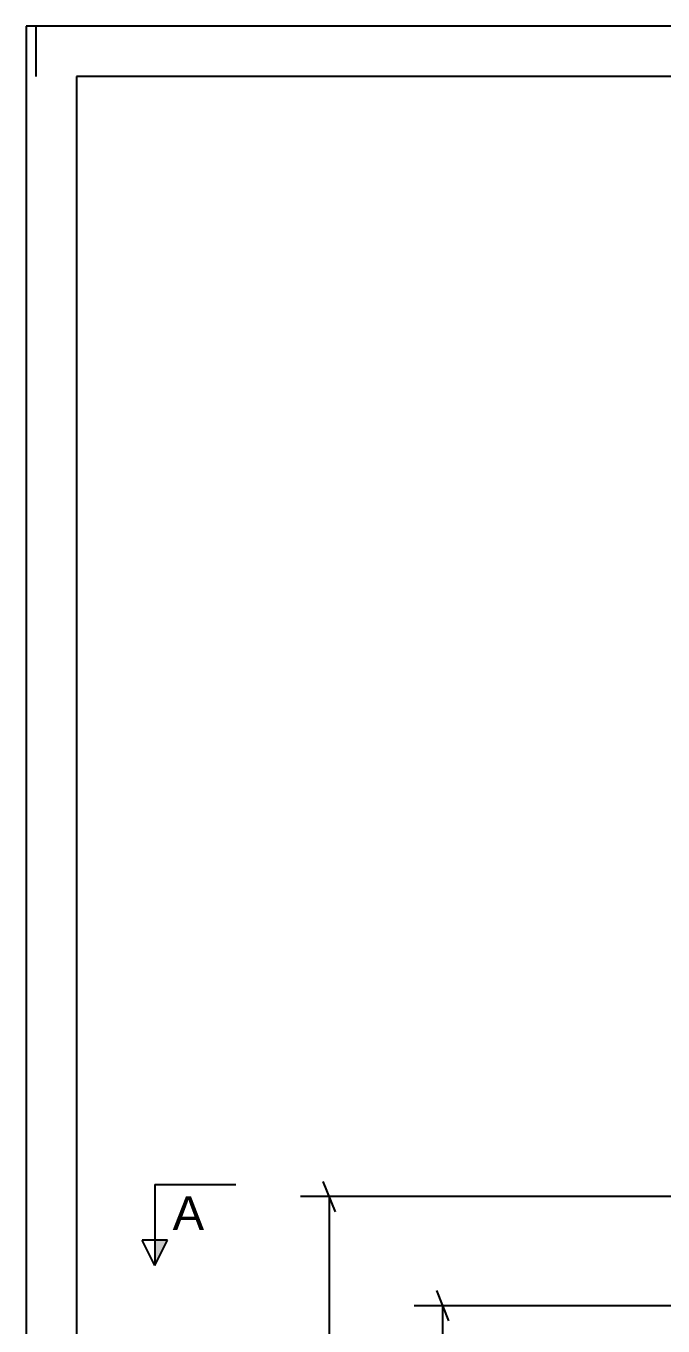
# Model space of a CAD drawing. Header units: millimetres. Extents: x 0 to 841, y 0 to 594.
# Drawn here: x 0 to 63, y 465.4 to 594 of the extents above; entities that cross this region are included whole.
import ezdxf

# ---------------------------------------------------------------- set-up
doc = ezdxf.new("R2010")
doc.units = ezdxf.units.MM
doc.styles.add('Arial', font='ARIAL.TTF', dxfattribs={"height": 0.2})

# ---------------------------------------------------------------- blocks, each defined once
blk = doc.blocks.new('Unknown-318885092-1133')
at = {"color": 5, "linetype": 'Continuous'}
for p, q in [((841, 594), (0, 594)), ((0, 594), (0, 0)), ((1, 589), (1, 594)), ((836, 589), (5, 589)), ((5, 589), (5, 5))]:
    blk.add_line(p, q, dxfattribs=at)
blk = doc.blocks.new('StraightDimension-318885092-4946 - 3819')
at = {"color": 7, "linetype": 'Continuous'}
for p, q in [((41.83, 465.9), (40.63, 468.9)), ((76.96, 467.4), (38.38, 467.4)), ((41.23, 341.54), (41.23, 467.4))]:
    blk.add_line(p, q, dxfattribs=at)
blk = doc.blocks.new('StraightDimension-318885092-5070 - 3819')
at = {"color": 7, "linetype": 'Continuous'}
for p, q in [((30.6, 476.7), (29.4, 479.7)), ((80.16, 478.2), (27.15, 478.2)), ((30, 333.8), (30, 478.2))]:
    blk.add_line(p, q, dxfattribs=at)
blk = doc.blocks.new('SectionMark-318885092-5386 - 3819')
at = {"linetype": 'Continuous'}
blk.add_hatch(color=6, dxfattribs=at).paths.add_polyline_path([(12.75, 473.9), (14, 473.9), (12.75, 471.4)])
at = {"color": 6, "linetype": 'Continuous'}
for p, q in [((12.75, 479.4), (20.75, 479.4)), ((12.75, 479.4), (12.75, 471.4)), ((12.75, 471.4), (11.5, 473.9)), ((14, 473.9), (11.5, 473.9)), ((12.75, 471.4), (14, 473.9))]:
    blk.add_line(p, q, dxfattribs=at)
at = {"color": 0, "linetype": 'Continuous'}
blk.add_wipeout([(17.61, 474.9), (17.61, 478.4), (14.5, 478.4), (14.5, 474.9)], dxfattribs=at)
at = {"color": 3, "linetype": 'Continuous', "style": 'Arial'}
blk.add_text('A', height=3.34, dxfattribs=at).set_placement((14.5, 474.9))

msp = doc.modelspace()

# ---------------------------------------------------------------- block references
msp.add_blockref('Unknown-318885092-1133', (0, 0))

# ---------------------------------------------------------------- next in the draw order: block references
msp.add_blockref('StraightDimension-318885092-4946 - 3819', (0, 0))

# ---------------------------------------------------------------- next in the draw order: block references
msp.add_blockref('StraightDimension-318885092-5070 - 3819', (0, 0))

# ---------------------------------------------------------------- next in the draw order: block references
msp.add_blockref('SectionMark-318885092-5386 - 3819', (0, 0))

doc.saveas('drawing.dxf')
